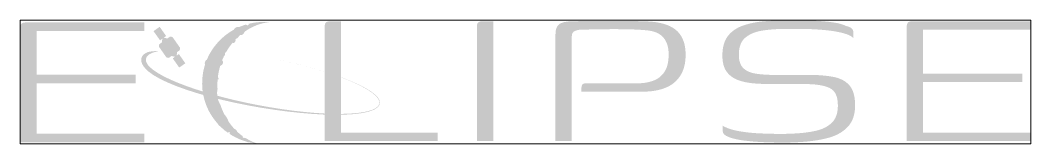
# Paper-space layout 'Layout1' of a CAD drawing. Header units: millimetres. Extents: x 0 to 272, y 0 to 33.
# The model-space entities are those that its viewports show. They can reach past a viewport. Long polylines and large blocks are cut down to what shows.
import ezdxf

# ---------------------------------------------------------------- set-up
doc = ezdxf.new("R2010")
doc.units = ezdxf.units.MM

msp = doc.modelspace()

# ---------------------------------------------------------------- hatches: boundary and pattern name
at = {"true_color": 0x488c83, "transparency": 33554687}
h = msp.add_hatch(color=125, dxfattribs=at)
edge = h.paths.add_edge_path(flags=0)
edge.add_spline(control_points=[(77.42, 0), (76.57, 0.07), (75.74, 0.21), (74.94, 0.4), (74.79, 0.2), (74.49, 0.49), (74.46, 0.52), (72.77, 0.98), (71.2, 1.7), (69.78, 2.62), (69.92, 3.14), (69.65, 3.34), (69.34, 2.92), (69.12, 3.07), (68.91, 3.23), (68.71, 3.39), (68.43, 3.49), (68.3, 3.7), (68.27, 3.74), (67.91, 4.03), (67.57, 4.35), (67.24, 4.67), (66.85, 4.74), (66.68, 5.21), (66.66, 5.27), (65.78, 6.24), (65.01, 7.3), (64.38, 8.45), (64.24, 8.7), (64.35, 8.47), (64.05, 9.07), (63.24, 10.72), (62.69, 12.51), (62.48, 14.39), (62.34, 14.54), (62.38, 14.72), (62.44, 14.8), (62.14, 18.09), (62.99, 20.74), (63.15, 21.23), (62.97, 21.6), (63.11, 22.29), (63.66, 22.62), (65.11, 26.04), (67.69, 28.84), (70.9, 30.62), (70.96, 30.73), (71.34, 31.5), (72.27, 31.29), (72.87, 31.55), (73.49, 31.78), (74.12, 31.97), (74.72, 31.56), (75.04, 31.95), (74.84, 32.17), (76.59, 32.62), (78.44, 32.78), (80.35, 32.62), (79.02, 32.47), (77.72, 32.12), (76.48, 31.58), (75.55, 31.18), (74.66, 30.68), (73.81, 30.09), (73.6, 29.46), (73.25, 29.15), (72.62, 29.18), (72.51, 29.08), (72.4, 28.99), (72.29, 28.89), (72.09, 28.37), (71.61, 28.2), (71.54, 28.18), (71.46, 28.1), (71.38, 28.02), (71.31, 27.94), (71.57, 27.5), (71.02, 26.87), (70.55, 27.09), (69.89, 26.3), (69.3, 25.44), (68.78, 24.52), (68.71, 24.64), (68.62, 24.49), (68.56, 24.37), (68.48, 24.22), (68.65, 23.71), (68.3, 23.61), (68.1, 23.21), (67.92, 22.8), (67.75, 22.38), (68.17, 22.07), (68.11, 21.15), (67.23, 20.88), (66.94, 19.93), (66.73, 18.94), (66.61, 17.92), (67.1, 17.21), (66.59, 17.27), (66.54, 17.28), (66.47, 16.4), (66.46, 15.54), (66.51, 14.68), (66.2, 13.48), (66.55, 11.49), (67.29, 10.48), (67.58, 9.55), (67.94, 8.66), (68.37, 7.82), (68.45, 7.92), (69.53, 6.27), (69.42, 6.03), (69.92, 5.29), (70.47, 4.6), (71.07, 3.96), (71.24, 3.99), (71.67, 3.62), (71.75, 3.29), (72.24, 2.83), (72.75, 2.41), (73.28, 2.03), (72.98, 1.8), (73.71, 1.32), (73.9, 1.61), (74.04, 1.52), (74.18, 1.43), (74.32, 1.35), (74.43, 1.34), (74.56, 1.27), (74.69, 1.14), (75.55, 0.66), (76.47, 0.28), (77.42, 0)], knot_values=[0, 0, 0, 0, 1, 1, 1, 2, 2, 2, 3, 3, 3, 4, 4, 4, 5, 5, 5, 6, 6, 6, 7, 7, 7, 8, 8, 8, 9, 9, 9, 10, 10, 10, 11, 11, 11, 12, 12, 12, 13, 13, 13, 14, 14, 14, 15, 15, 15, 16, 16, 16, 17, 17, 17, 18, 18, 18, 19, 19, 19, 20, 20, 20, 21, 21, 21, 22, 22, 22, 23, 23, 23, 24, 24, 24, 25, 25, 25, 26, 26, 26, 27, 27, 27, 28, 28, 28, 29, 29, 29, 30, 30, 30, 31, 31, 31, 32, 32, 32, 33, 33, 33, 34, 34, 34, 35, 35, 35, 36, 36, 36, 37, 37, 37, 38, 38, 38, 39, 39, 39, 40, 40, 40, 41, 41, 41, 42, 42, 42, 43, 43, 43, 44, 44, 44, 44], degree=3, periodic=1)
at = {"true_color": 0xffffff, "transparency": 33554687}
h = msp.add_hatch(color=7, dxfattribs=at)
edge = h.paths.add_edge_path(flags=0)
edge.add_spline(control_points=[(99.7, 32.86), (99.7, 32.86), (99.7, 3.01), (99.7, 3.01), (99.7, 3.01), (125.7, 3.01), (125.7, 3.01), (125.7, 3.01), (125.7, 0.73), (125.7, 0.73), (125.7, 0.73), (95.31, 0.73), (95.31, 0.73), (95.31, 0.73), (95.31, 30.98), (95.31, 30.98), (95.31, 31.41), (95.33, 31.76), (95.38, 32.02), (95.42, 32.28), (95.57, 32.49), (95.81, 32.64), (96.05, 32.79), (96.44, 32.86), (96.97, 32.86), (96.97, 32.86), (99.7, 32.86), (99.7, 32.86)], knot_values=[0, 0, 0, 0, 1, 1, 1, 2, 2, 2, 3, 3, 3, 4, 4, 4, 5, 5, 5, 6, 6, 6, 7, 7, 7, 8, 8, 8, 9, 9, 9, 9], degree=3, periodic=1)
h = msp.add_hatch(color=7, dxfattribs=at)
edge = h.paths.add_edge_path(flags=0)
edge.add_spline(control_points=[(136.21, 0.73), (136.21, 0.73), (136.21, 31.02), (136.21, 31.02), (136.21, 31.43), (136.24, 31.77), (136.29, 32.03), (136.34, 32.29), (136.49, 32.49), (136.73, 32.64), (136.97, 32.79), (137.35, 32.86), (137.87, 32.86), (137.87, 32.86), (140.61, 32.86), (140.61, 32.86), (140.61, 32.86), (140.61, 0.73), (140.61, 0.73), (140.61, 0.73), (136.21, 0.73), (136.21, 0.73)], knot_values=[0, 0, 0, 0, 1, 1, 1, 2, 2, 2, 3, 3, 3, 4, 4, 4, 5, 5, 5, 6, 6, 6, 7, 7, 7, 7], degree=3, periodic=1)
h = msp.add_hatch(color=7, dxfattribs=at)
edge = h.paths.add_edge_path(flags=0)
edge.add_spline(control_points=[(157.34, 0.73), (157.34, 5.51), (157.34, 10.27), (157.34, 15), (157.33, 19.74), (157.33, 24.48), (157.33, 29.22), (157.33, 30.69), (157.68, 31.66), (158.39, 32.12), (159.09, 32.57), (160.16, 32.82), (161.6, 32.86), (163.57, 32.9), (165.82, 32.93), (168.37, 32.95), (170.91, 32.97), (173.44, 32.97), (175.96, 32.95), (178.48, 32.93), (180.63, 32.88), (182.4, 32.8), (184.66, 32.68), (186.52, 32.28), (188, 31.59), (189.47, 30.91), (190.56, 29.92), (191.26, 28.64), (191.97, 27.36), (192.32, 25.77), (192.32, 23.88), (192.32, 21.64), (191.85, 19.78), (190.92, 18.31), (189.99, 16.83), (188.67, 15.74), (186.96, 15.04), (185.25, 14.33), (183.2, 13.98), (180.8, 13.98), (178.08, 13.98), (175.34, 13.99), (172.59, 13.99), (169.84, 13.99), (167.08, 13.99), (164.31, 14), (164.31, 14.53), (164.32, 14.95), (164.34, 15.26), (164.37, 15.58), (164.47, 15.82), (164.66, 15.98), (164.85, 16.14), (165.17, 16.22), (165.63, 16.22), (165.63, 16.22), (179.42, 16.22), (179.42, 16.22), (180.91, 16.22), (182.28, 16.44), (183.54, 16.89), (184.8, 17.33), (185.82, 18.11), (186.6, 19.24), (187.37, 20.37), (187.76, 21.95), (187.76, 23.99), (187.76, 25.92), (187.27, 27.44), (186.3, 28.56), (185.32, 29.67), (183.73, 30.31), (181.51, 30.47), (179.66, 30.63), (177.59, 30.72), (175.32, 30.74), (173.04, 30.76), (170.88, 30.75), (168.84, 30.71), (166.8, 30.67), (165.15, 30.63), (163.87, 30.59), (163.62, 30.59), (163.2, 30.49), (162.62, 30.29), (162.03, 30.1), (161.73, 29.61), (161.73, 28.83), (161.73, 28.83), (161.73, 0.73), (161.73, 0.73), (161.73, 0.73), (157.34, 0.73), (157.34, 0.73)], knot_values=[0, 0, 0, 0, 1, 1, 1, 2, 2, 2, 3, 3, 3, 4, 4, 4, 5, 5, 5, 6, 6, 6, 7, 7, 7, 8, 8, 8, 9, 9, 9, 10, 10, 10, 11, 11, 11, 12, 12, 12, 13, 13, 13, 14, 14, 14, 15, 15, 15, 16, 16, 16, 17, 17, 17, 18, 18, 18, 19, 19, 19, 20, 20, 20, 21, 21, 21, 22, 22, 22, 23, 23, 23, 24, 24, 24, 25, 25, 25, 26, 26, 26, 27, 27, 27, 28, 28, 28, 29, 29, 29, 30, 30, 30, 31, 31, 31, 31], degree=3, periodic=1)
h = msp.add_hatch(color=7, dxfattribs=at)
edge = h.paths.add_edge_path(flags=0)
edge.add_spline(control_points=[(220.87, 33.14), (222.37, 33.14), (224.06, 33.11), (225.96, 33.05), (227.85, 32.98), (229.66, 32.85), (231.4, 32.64), (233.13, 32.43), (234.48, 32.09), (235.44, 31.6), (236.05, 31.47), (236.52, 31.27), (236.87, 31.01), (237.21, 30.74), (237.38, 30.4), (237.38, 29.99), (237.38, 29.99), (237.38, 28.39), (237.38, 28.39), (236.85, 28.9), (236, 29.32), (234.82, 29.64), (233.64, 29.96), (232.33, 30.2), (230.89, 30.37), (229.46, 30.54), (228.07, 30.66), (226.73, 30.72), (225.39, 30.79), (224.29, 30.82), (223.44, 30.82), (223.44, 30.82), (219.23, 30.82), (219.23, 30.82), (217.05, 30.82), (215, 30.68), (213.08, 30.39), (211.15, 30.11), (209.6, 29.48), (208.4, 28.5), (207.21, 27.53), (206.62, 26), (206.62, 23.91), (206.62, 22.28), (207.02, 21.07), (207.82, 20.3), (208.62, 19.53), (209.75, 19.03), (211.21, 18.81), (212.68, 18.58), (214.38, 18.47), (216.3, 18.47), (216.3, 18.47), (225.59, 18.47), (225.59, 18.47), (227.97, 18.47), (230.09, 18.3), (231.94, 17.96), (233.8, 17.62), (235.25, 16.88), (236.3, 15.72), (237.35, 14.57), (237.87, 12.75), (237.87, 10.27), (237.87, 7.83), (237.2, 5.9), (235.86, 4.5), (234.53, 3.1), (232.71, 2.1), (230.43, 1.52), (228.14, 0.93), (225.52, 0.57), (222.59, 0.43), (221.6, 0.36), (220.62, 0.33), (219.64, 0.33), (218.66, 0.32), (217.65, 0.32), (216.62, 0.33), (215.54, 0.34), (214.21, 0.38), (212.6, 0.46), (210.99, 0.54), (209.4, 0.68), (207.83, 0.89), (206.25, 1.1), (204.93, 1.41), (203.87, 1.81), (202.8, 2.22), (202.27, 2.77), (202.27, 3.47), (202.27, 3.47), (202.27, 4.84), (202.27, 4.84), (203.4, 4.18), (204.86, 3.69), (206.66, 3.38), (208.46, 3.07), (210.33, 2.87), (212.28, 2.78), (214.22, 2.7), (215.91, 2.65), (217.35, 2.65), (217.89, 2.65), (218.47, 2.66), (219.11, 2.66), (219.74, 2.66), (220.32, 2.68), (220.86, 2.72), (223.31, 2.8), (225.46, 3.06), (227.32, 3.48), (229.18, 3.9), (230.63, 4.64), (231.68, 5.7), (232.72, 6.76), (233.24, 8.29), (233.24, 10.27), (233.24, 12.7), (232.5, 14.27), (231.02, 14.96), (229.53, 15.66), (227.39, 16.01), (224.59, 16.01), (224.59, 16.01), (215.42, 16.01), (215.42, 16.01), (213.89, 16.01), (212.34, 16.07), (210.78, 16.19), (209.21, 16.31), (207.78, 16.6), (206.48, 17.06), (205.18, 17.52), (204.15, 18.27), (203.37, 19.31), (202.59, 20.35), (202.2, 21.8), (202.2, 23.68), (202.2, 25.89), (202.7, 27.63), (203.68, 28.91), (204.67, 30.18), (206.03, 31.12), (207.77, 31.72), (209.51, 32.33), (211.5, 32.72), (213.74, 32.89), (215.98, 33.06), (218.36, 33.14), (220.87, 33.14)], knot_values=[0, 0, 0, 0, 1, 1, 1, 2, 2, 2, 3, 3, 3, 4, 4, 4, 5, 5, 5, 6, 6, 6, 7, 7, 7, 8, 8, 8, 9, 9, 9, 10, 10, 10, 11, 11, 11, 12, 12, 12, 13, 13, 13, 14, 14, 14, 15, 15, 15, 16, 16, 16, 17, 17, 17, 18, 18, 18, 19, 19, 19, 20, 20, 20, 21, 21, 21, 22, 22, 22, 23, 23, 23, 24, 24, 24, 25, 25, 25, 26, 26, 26, 27, 27, 27, 28, 28, 28, 29, 29, 29, 30, 30, 30, 31, 31, 31, 32, 32, 32, 33, 33, 33, 34, 34, 34, 35, 35, 35, 36, 36, 36, 37, 37, 37, 38, 38, 38, 39, 39, 39, 40, 40, 40, 41, 41, 41, 42, 42, 42, 43, 43, 43, 44, 44, 44, 45, 45, 45, 46, 46, 46, 47, 47, 47, 48, 48, 48, 49, 49, 49, 50, 50, 50, 50], degree=3, periodic=1)
h = msp.add_hatch(color=7, dxfattribs=at)
edge = h.paths.add_edge_path(flags=0)
edge.add_spline(control_points=[(285.08, 32.86), (285.08, 32.86), (285.08, 30.59), (285.08, 30.59), (285.08, 30.59), (256.12, 30.59), (256.12, 30.59), (256.12, 30.59), (256.12, 18.81), (256.12, 18.81), (256.12, 18.81), (282.79, 18.81), (282.79, 18.81), (282.79, 18.81), (282.79, 16.55), (282.79, 16.55), (282.79, 16.55), (256.12, 16.55), (256.12, 16.55), (256.12, 16.55), (256.12, 3.01), (256.12, 3.01), (256.12, 3.01), (285.08, 3.01), (285.08, 3.01), (285.08, 3.01), (285.08, 0.73), (285.08, 0.73), (285.08, 0.73), (251.71, 0.73), (251.71, 0.73), (251.71, 0.73), (251.71, 31.01), (251.71, 31.01), (251.71, 31.68), (251.81, 32.16), (252, 32.44), (252.19, 32.72), (252.65, 32.86), (253.37, 32.86), (253.37, 32.86), (285.08, 32.86), (285.08, 32.86)], knot_values=[0, 0, 0, 0, 1, 1, 1, 2, 2, 2, 3, 3, 3, 4, 4, 4, 5, 5, 5, 6, 6, 6, 7, 7, 7, 8, 8, 8, 9, 9, 9, 10, 10, 10, 11, 11, 11, 12, 12, 12, 13, 13, 13, 14, 14, 14, 14], degree=3, periodic=1)
h = msp.add_hatch(color=7, dxfattribs=at)
edge = h.paths.add_edge_path(flags=0)
edge.add_spline(control_points=[(13.47, 0.42), (13.47, 0.42), (13.47, 30.7), (13.47, 30.7), (13.47, 31.37), (13.57, 31.85), (13.76, 32.13), (13.95, 32.41), (14.41, 32.55), (15.13, 32.55), (15.13, 32.55), (46.84, 32.55), (46.84, 32.55), (46.84, 32.55), (46.84, 30.28), (46.84, 30.28), (46.84, 30.28), (17.87, 30.28), (17.87, 30.28), (17.87, 30.28), (17.87, 18.5), (17.87, 18.5), (17.87, 18.5), (44.55, 18.5), (44.55, 18.5), (44.55, 18.5), (44.55, 16.24), (44.55, 16.24), (44.55, 16.24), (17.87, 16.24), (17.87, 16.24), (17.87, 16.24), (17.87, 2.7), (17.87, 2.7), (17.87, 2.7), (46.84, 2.7), (46.84, 2.7), (46.84, 2.7), (46.84, 0.42), (46.84, 0.42), (46.84, 0.42), (13.47, 0.42), (13.47, 0.42)], knot_values=[0, 0, 0, 0, 1, 1, 1, 2, 2, 2, 3, 3, 3, 4, 4, 4, 5, 5, 5, 6, 6, 6, 7, 7, 7, 8, 8, 8, 9, 9, 9, 10, 10, 10, 11, 11, 11, 12, 12, 12, 13, 13, 13, 14, 14, 14, 14], degree=3, periodic=1)
at = {"true_color": 0x488c83, "transparency": 33554687}
msp.add_hatch(color=125, dxfattribs=at).paths.add_polyline_path([(51.66, 28.18), (51.06, 27.75), (49.31, 30.22), (50.96, 31.38), (52.7, 28.91), (52.1, 28.49), (53.03, 28.23), (53.77, 28.76), (54.4, 28.65), (56.46, 25.72), (56.35, 25.1), (55.61, 24.58), (55.55, 23.67), (56.12, 24.07), (57.86, 21.6), (56.22, 20.44), (54.48, 22.91), (55.05, 23.32), (54.17, 23.56), (53.43, 23.04), (52.8, 23.14), (50.74, 26.07), (50.85, 26.69), (51.59, 27.22)], flags=0)
h = msp.add_hatch(color=125, dxfattribs=at)
edge = h.paths.add_edge_path(flags=0)
edge.add_spline(control_points=[(82.44, 22.62), (85.46, 22), (90.05, 20.95), (94.97, 19.43), (95.54, 19.25), (106.95, 15.91), (109.62, 12.38), (110.99, 10.56), (110.05, 8.55), (103.05, 7.95), (90.46, 6.87), (65.88, 10.82), (53.13, 16.42), (46.53, 19.31), (46.05, 21.55), (46, 22.42), (45.92, 23.9), (47.52, 24.48), (47.84, 24.62), (48.02, 24.7), (50.21, 24.97), (50.59, 24.87), (49.15, 24.45), (47.54, 24.15), (47.27, 22.73), (46.6, 19.21), (60.11, 13.67), (77.41, 10.37), (94.72, 7.07), (109.32, 7.25), (109.99, 10.78), (110.63, 14.12), (98.49, 19.29), (82.44, 22.62)], knot_values=[0, 0, 0, 0, 1, 1, 1, 2, 2, 2, 3, 3, 3, 4, 4, 4, 5, 5, 5, 6, 6, 6, 7, 7, 7, 8, 8, 8, 9, 9, 9, 10, 10, 10, 11, 11, 11, 11], degree=3, periodic=1)

psp = doc.layouts.get("Layout1")

# ---------------------------------------------------------------- viewports
at = {"layer": '0'}
psp.add_viewport(center=(135.8, 16.57), size=(271.61, 33.141), view_center_point=(149.28, 16.57), view_height=33.141, dxfattribs=at)

doc.saveas('drawing.dxf')
